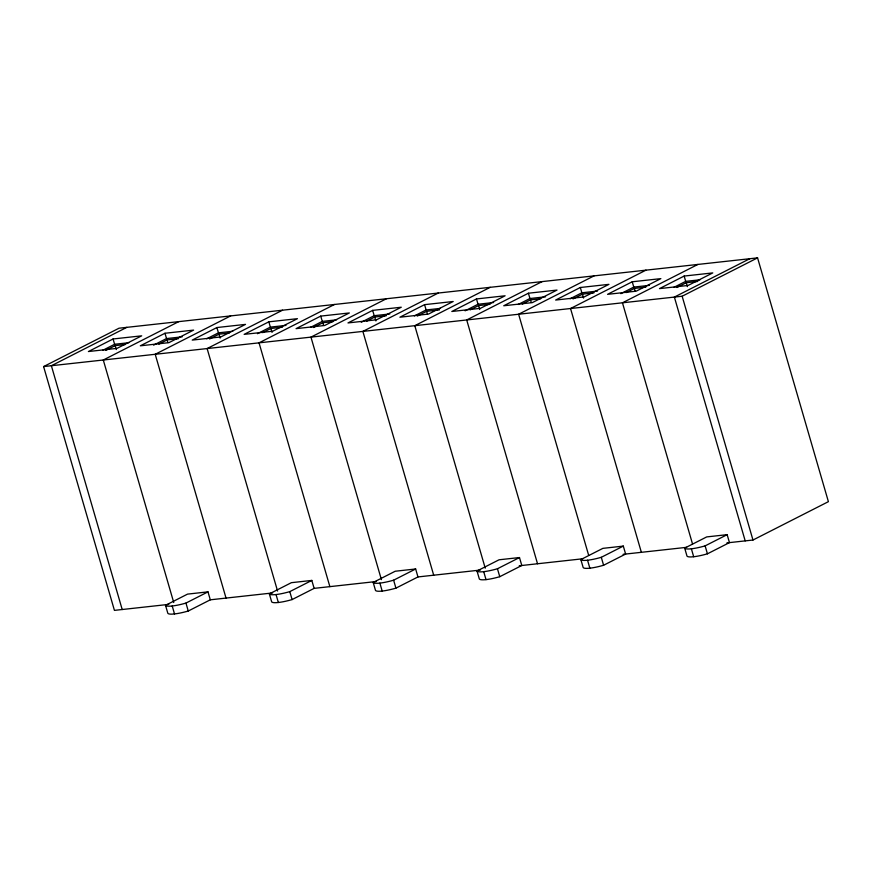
<?xml version="1.0" encoding="UTF-8"?>
<svg xmlns="http://www.w3.org/2000/svg" width="872" height="872" viewBox="0 0 872 872"><rect width="100%" height="100%" fill="white"/><g stroke="black" fill="none" stroke-linecap="round" stroke-linejoin="round"><path stroke-width="1.31" d="M168.787 604.383L114.428 610.378L43.6 366.578L119.028 328.21L757.572 257.861L828.4 501.662L752.972 540.03L726.91 542.896M126.8 327.36L51.372 365.728L122.2 609.517M113.066 338.979L88.399 351.536L117.011 348.375L141.689 335.829L113.066 338.979L114.614 344.277L102.863 350.261M105.774 350.402L115.169 345.628L125.394 344.495M178.716 321.637L103.288 360.005L173.735 602.498M164.982 333.257L140.316 345.813L168.928 342.652L193.606 330.107L164.982 333.257L166.53 338.565L153.603 345.138M158.868 344.091L167.086 339.906L178.586 338.641M230.633 315.915L155.205 354.283L226.033 598.083M216.899 327.545L192.232 340.091L220.845 336.941L245.523 324.384L216.899 327.545L218.447 332.842L206.697 338.816M209.607 338.968L219.003 334.183L229.227 333.06M282.55 310.192L207.122 348.56L277.569 591.053M268.827 321.823L244.149 334.368L272.762 331.218L297.439 318.672L268.827 321.823L270.364 327.12L257.436 333.693M262.701 332.646L270.92 328.461L282.419 327.196M334.467 304.481L259.038 342.838L329.867 586.638M320.743 316.1L296.066 328.646L324.678 325.496L349.356 312.95L320.743 316.1L322.28 321.397L310.53 327.382M313.44 327.523L322.836 322.738L333.06 321.615M386.383 298.758L310.955 337.126L381.402 579.618M372.66 310.377L347.983 322.934L376.595 319.773L401.273 307.227L372.66 310.377L374.197 315.686L361.27 322.259M366.534 321.201L374.764 317.027L386.252 315.751M438.3 293.036L362.872 331.404L433.7 575.204M424.577 304.655L399.899 317.212L428.512 314.062L453.189 301.505L424.577 304.655L426.114 309.963L414.363 315.937M417.274 316.089L426.68 311.304L439.455 309.898M490.217 287.313L414.789 325.681L485.235 568.173M476.493 298.943L451.816 311.489L480.428 308.339L505.106 295.782L476.493 298.943L478.03 304.241L465.103 310.813M470.368 309.767L478.597 305.582L490.086 304.317M542.133 281.591L466.705 319.959L537.534 563.759M528.41 293.221L503.733 305.767L532.345 302.617L557.023 290.071L528.41 293.221L529.947 298.518L518.197 304.492M522.284 304.045L530.514 299.859L540.727 298.736M594.05 275.879L518.622 314.247L588.698 555.431M580.327 287.498L555.649 300.055L584.262 296.894L608.939 284.348L580.327 287.498L581.864 292.796L570.114 298.78M573.024 298.922L582.431 294.147L593.919 292.872M645.967 270.156L570.539 308.525L641.367 552.325M632.244 281.776L607.566 294.333L636.178 291.183L660.856 278.626L632.244 281.776L633.781 287.084L620.853 293.657M626.118 292.611L634.347 288.425L645.836 287.161M697.883 264.434L622.455 302.802L692.532 543.997M684.16 276.064L659.483 288.61L688.095 285.46L712.773 272.903L684.16 276.064L685.697 281.362L673.947 287.335M676.857 287.488L686.264 282.702L697.764 281.438M749.8 258.712L674.372 297.08L745.2 540.88M43.6 366.578L682.144 296.229L757.572 257.861M165.517 605.321L187.545 594.115L207.983 591.859L210.294 599.816L188.265 611.021A20.35 3.706 -16.2 0 1 167.827 613.267L165.517 605.321A20.35 3.706 -16.2 0 0 185.954 603.075L207.983 591.859M269.35 593.887L291.379 582.681L311.816 580.425L314.127 588.371L292.098 599.576A20.35 3.706 -16.2 0 1 271.661 601.833L269.35 593.887A20.35 3.706 -16.2 0 0 289.787 591.63L311.816 580.425M373.183 582.442L395.212 571.236L415.65 568.98L417.961 576.937L395.932 588.142A20.35 3.706 -16.2 0 1 375.494 590.388L373.183 582.442A20.35 3.706 -16.2 0 0 393.621 580.185L415.65 568.98M477.017 570.997L499.046 559.791L519.483 557.546L521.794 565.492L499.765 576.697A20.35 3.706 -16.2 0 1 479.328 578.953L477.017 570.997A20.35 3.706 -16.2 0 0 497.454 568.751L519.483 557.546M580.85 559.562L602.879 548.357L623.317 546.101L625.627 554.058L603.598 565.263A20.35 3.706 -16.2 0 1 583.161 567.509L580.85 559.562A20.35 3.706 -16.2 0 0 601.288 557.306L623.317 546.101M684.683 548.117L706.712 536.912L727.15 534.667L729.461 542.613L707.432 553.818A20.35 3.706 -16.2 0 1 686.994 556.074L684.683 548.117A20.35 3.706 -16.2 0 0 705.121 545.872L727.15 534.667M114.614 344.277L128.914 342.707M166.53 338.565L182.139 336.843M218.447 332.842L232.748 331.262M270.364 327.12L285.972 325.398M322.28 321.397L336.581 319.828M374.197 315.686L389.806 313.964M426.114 309.963L440.425 308.383M478.03 304.241L493.639 302.519M529.947 298.518L545.556 296.796M581.864 292.796L597.473 291.085M633.781 287.084L649.389 285.362M685.697 281.362L700.009 279.781M210.294 599.816L272.62 592.949M314.127 588.371L376.453 581.504M417.961 576.937L480.287 570.07M519.243 565.775L582.79 558.778M623.077 554.33L686.624 547.333M686.264 282.702L687.398 286.626M682.144 296.229L752.972 540.03M634.347 288.425L635.099 291.041M705.121 545.872L707.432 553.818M691.376 548.793L693.687 556.739M582.431 294.147L583.564 298.071M530.514 299.859L531.266 302.475M601.288 557.306L603.598 565.263M587.543 560.227L589.854 568.173M478.597 305.582L479.731 309.505M426.68 311.304L427.433 313.92M497.454 568.751L499.765 576.697M483.709 571.672L486.02 579.618M374.764 317.027L375.897 320.951M322.836 322.738L323.599 325.354M393.621 580.185L395.932 588.142M379.876 583.106L382.187 591.063M270.92 328.461L272.064 332.385M219.003 334.183L220.147 338.107M289.787 591.63L292.098 599.576M276.043 594.551L278.353 602.498M167.086 339.906L167.849 342.522M115.169 345.628L116.314 349.541M185.954 603.075L188.265 611.021M172.209 605.986L174.52 613.942"/></g></svg>
